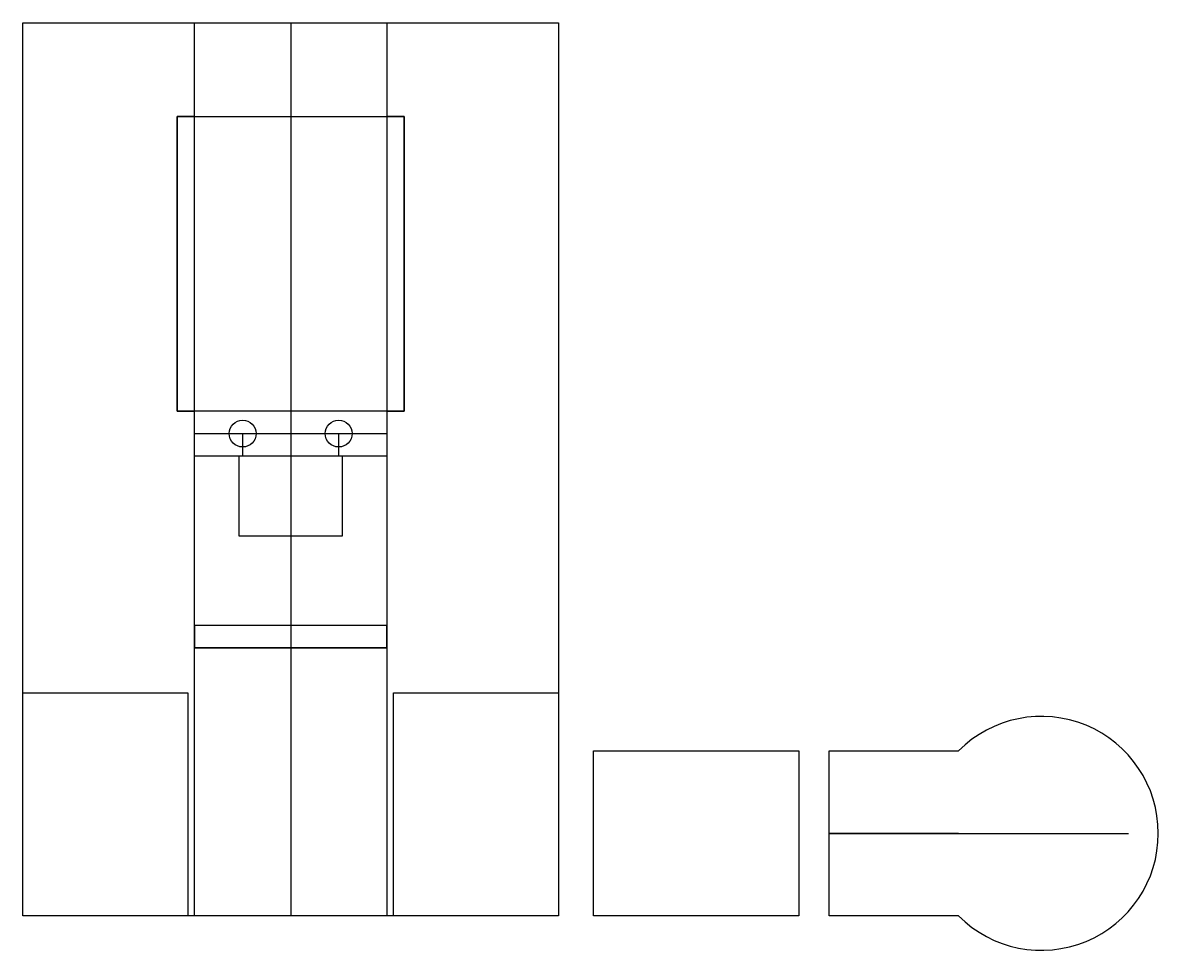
# Model space of a CAD drawing. Header units: millimetres. Extents: x 0 to 254, y -8 to 200.
import ezdxf

# ---------------------------------------------------------------- set-up
doc = ezdxf.new("R2010")
doc.units = ezdxf.units.MM

msp = doc.modelspace()

# ---------------------------------------------------------------- linework, layer by layer
at = {"color": 215, "true_color": 0xa953a0}
for p, q in [((38.5, 0), (38.5, 200)), ((60, 200), (60, 0)), ((81.5, 200), (81.5, 0)), ((60, 179.03), (60, 112.99)), ((38.5, 108.01), (81.5, 108.01)), ((38.5, 108.01), (49.25, 108.01)), ((49.25, 108.01), (49.25, 103.03)), ((70.75, 103.03), (70.75, 108.01)), ((48.5, 103.03), (60, 103.03)), ((49.25, 103.03), (70.75, 103.03)), ((60, 103.03), (60, 85.03)), ((209.57, 18.5), (180.57, 18.5)), ((180.57, 18.5), (247.64, 18.5))]:
    msp.add_line(p, q, dxfattribs=at)
for p, q in [((37, 0), (0, 0)), ((120, 0), (83, 0))]:
    msp.add_line(p, q)
for points in [[(0, 200), (120, 200), (120, 0), (0, 0)], [(127.8, 37), (173.8, 37), (173.8, 0), (127.8, 0)]]:
    msp.add_lwpolyline(points, close=True)
at = {"color": 52, "true_color": 0xc8c92d}
for points in [[(34.6, 179.03), (85.4, 179.03), (85.4, 112.99), (34.6, 112.99)], [(38.5, 103.03), (81.5, 103.03), (81.5, 60.03), (38.5, 60.03)], [(0, 50), (37, 50), (37, 0), (0, 0)], [(83, 50), (120, 50), (120, 0), (83, 0)]]:
    msp.add_lwpolyline(points, close=True, dxfattribs=at)
at = {"color": 152, "true_color": 0x2776bb}
for points in [[(34.6, 112.99), (38.5, 112.99), (38.5, 179.03), (34.6, 179.03)], [(81.5, 112.99), (85.4, 112.99), (85.4, 179.03), (81.5, 179.03)], [(48.5, 103.03), (71.5, 103.03), (71.5, 85.03), (48.5, 85.03)], [(38.5, 60.03), (81.5, 60.03), (81.5, 65.03), (38.5, 65.03)]]:
    msp.add_lwpolyline(points, close=True, dxfattribs=at)
msp.add_lwpolyline([(209.57, 0), (180.57, 0), (180.57, 37), (209.57, 37)])
for centre in [(49.25, 108.01), (70.75, 108.01)]:
    msp.add_circle(centre, 3)
msp.add_arc((228.1, 18.5), 26.18, 224.9645, 135.0355)

doc.saveas('drawing.dxf')
